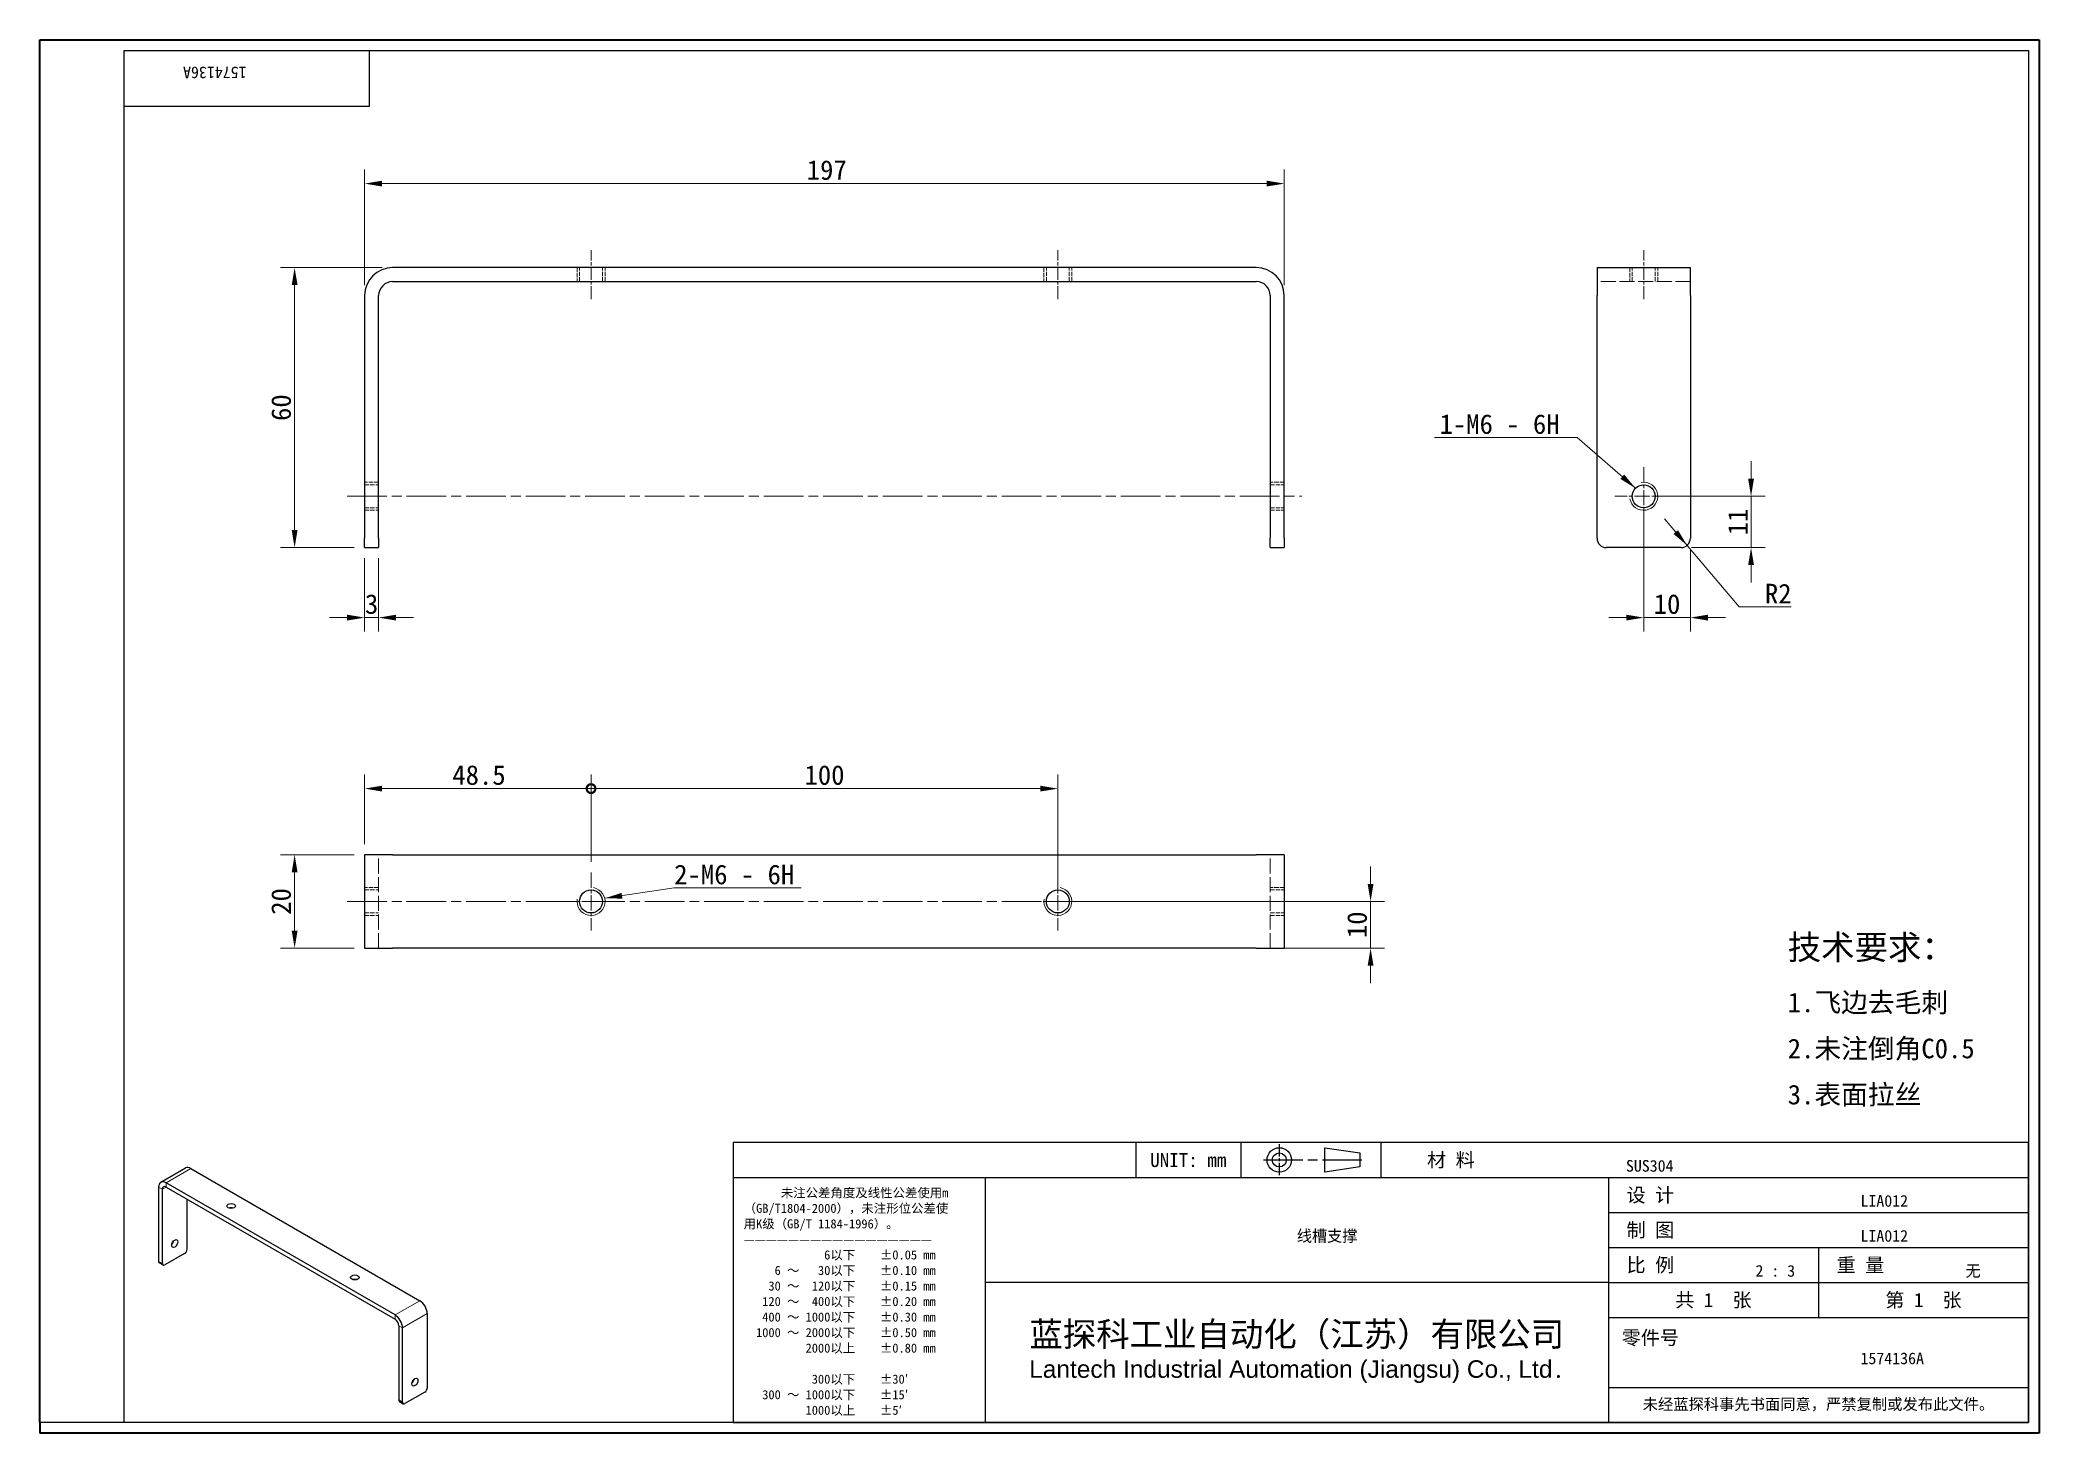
# Model space of a CAD drawing. Header units: millimetres. Extents: x 9 to 437, y 8 to 307.
import ezdxf
from ezdxf.enums import TextEntityAlignment as Align

# ---------------------------------------------------------------- set-up
doc = ezdxf.new("R2018")
doc.units = ezdxf.units.MM
doc.header["$LTSCALE"] = 1.5
doc.linetypes.add('CHAIN', pattern=[0.3543, 0.2362, -0.0295, 0.0591, -0.0295])
doc.linetypes.add('DASHED', pattern=[0.2067, 0.1654, -0.0413])
for name, color, linetype, lineweight in [('1', 7, 'Continuous', 18), ('可见 (ISO)', 7, 'Continuous', 25), ('可见窄的 (ISO)', 7, 'Continuous', 18), ('图框 (ISO)', 7, 'Continuous', 35), ('标题 (ISO)', 7, 'Continuous', 25)]:
    doc.layers.add(name, color=color, linetype=linetype, lineweight=lineweight)
for name, color, linetype, lineweight, true_color in [('中心标记 (ISO)', 1, 'CHAIN', 18, 0xff0000), ('中心线 (ISO)', 1, 'CHAIN', 18, 0xff0000), ('尺寸 (ISO)', 7, 'Continuous', 18, 0x008000), ('符号 (ISO)', 7, 'Continuous', 18, 0x008000), ('隐藏 (ISO)', 5, 'DASHED', 18, 0x0000ff)]:
    doc.layers.add(name, color=color, linetype=linetype, lineweight=lineweight, true_color=true_color)
doc.styles.get("Standard").update_dxf_attribs({"font": 'simfang.ttf'})
doc.styles.add('文本样式164', font='SimSun.ttf')
doc.styles.add('最新国标', font='simfang.ttf')
doc.styles.add('注释文本 (ISO)', font='simfang.ttf')
doc.dimstyles.new('默认 (GB)', dxfattribs={"dimscale": 1.5, "dimtxt": 2.8, "dimasz": 2.5, "dimexe": 2, "dimexo": 1.5, "dimgap": 0.5, "dimtad": 1, "dimtoh": 1, "dimdsep": 46, "dimtxsty": '最新国标', "dimcen": 0.09, "dimdle": 10, "dimclrd": 256, "dimclre": 256, "dimclrt": 256, "dimaunit": 1, "dimadec": 3, "dimazin": 2, "dimtfac": 0.535714, "dimtdec": 3, "dimtmove": 0, "dimatfit": 3, "dimfxl": 0, "dimtolj": 1, "dimlwd": -1, "dimlwe": -1, "dimarcsym": 0})
doc.dimstyles.new('默认 (GB)$7', dxfattribs={"dimscale": 1.5, "dimtxt": 2.8, "dimasz": 2.5, "dimexe": 2, "dimexo": 1.5, "dimgap": 0.5, "dimtad": 1, "dimtoh": 1, "dimdsep": 46, "dimtxsty": '最新国标', "dimcen": 0.09, "dimdle": 10, "dimclrd": 256, "dimclre": 256, "dimclrt": 256, "dimaunit": 1, "dimadec": 3, "dimazin": 2, "dimtfac": 0.535714, "dimtdec": 3, "dimtmove": 0, "dimatfit": 3, "dimfxl": 0, "dimtolj": 1, "dimlwd": -1, "dimlwe": -1, "dimarcsym": 0})

# ---------------------------------------------------------------- blocks, each defined once
blk = doc.blocks.new('图框 最新国标')
at = {"layer": '图框 (ISO)'}
for p, q in [((6, 7), (6, 204.5)), ((6, 204.5), (291.5, 204.5)), ((291.5, 204.5), (291.5, 5.5)), ((6, 7), (6, 5.5)), ((6, 7), (6, 5.5)), ((291.5, 5.5), (6, 5.5))]:
    blk.add_line(p, q, dxfattribs=at)
at = {"layer": '图框 (ISO)', "color": 7, "linetype": 'Continuous', "lineweight": 25}
for p, q in [((18, 203), (290, 203)), ((18, 7), (18, 203)), ((18, 203), (290, 203)), ((53, 203), (53, 195)), ((290, 203), (290, 7)), ((290, 203), (290, 7)), ((53, 195), (18, 195)), ((290, 7), (6, 7)), ((290, 7), (18, 7))]:
    blk.add_line(p, q, dxfattribs=at)
at = {"layer": '图框 (ISO)', "lineweight": 30}
blk.add_attdef('零件代号', text='', height=2.5, rotation=180, dxfattribs=at).set_placement((35.5, 199), align=Align.MIDDLE_CENTER)
blk = doc.blocks.new('标题栏 最新国标')
at = {"layer": '标题 (ISO)'}
for p, q in [((381.98, -183.84), (196.98, -183.84)), ((196.98, -183.84), (196.98, -223.84)), ((254.48, -183.84), (254.48, -188.84)), ((269.48, -183.84), (269.48, -188.84)), ((281.48, -188.09), (281.48, -184.59)), ((281.48, -184.59), (286.48, -185.34)), ((286.48, -185.34), (286.48, -187.34)), ((289.48, -183.84), (289.48, -188.84)), ((381.98, -223.84), (381.98, -183.84)), ((383.48, -183.84), (383.48, -225.34)), ((286.48, -187.34), (281.48, -188.09)), ((196.98, -188.84), (381.98, -188.84)), ((232.98, -188.84), (232.98, -223.84)), ((321.98, -188.84), (321.98, -223.84)), ((321.98, -193.84), (381.98, -193.84)), ((321.98, -198.84), (381.98, -198.84)), ((351.98, -198.84), (351.98, -208.84)), ((321.98, -203.84), (232.98, -203.84)), ((321.98, -203.84), (381.98, -203.84)), ((321.98, -208.84), (381.98, -208.84)), ((321.98, -218.84), (381.98, -218.84)), ((196.98, -223.84), (381.98, -223.84)), ((383.48, -225.34), (196.98, -225.34))]:
    blk.add_line(p, q, dxfattribs=at)
at = {"layer": '标题 (ISO)', "linetype": 'CHAIN', "ltscale": 5.000333}
blk.add_line((274.98, -184.09), (274.98, -188.59), dxfattribs=at)
at = {"layer": '标题 (ISO)', "linetype": 'CHAIN', "ltscale": 15.834605}
blk.add_line((272.73, -186.34), (286.98, -186.34), dxfattribs=at)
at = {"layer": '标题 (ISO)'}
for radius in [1.75, 1]:
    blk.add_circle((274.98, -186.34), radius, dxfattribs=at)
at = {"layer": '1', "style": '文本样式164'}
for s, p in [('UNIT: mm', (261.98, -186.34)), ('材 料', (299.48, -186.34)), ('设 计', (327.98, -191.34)), ('制 图', (327.98, -196.34)), ('比 例', (327.98, -201.34)), ('重 量', (357.98, -201.34)), ('共 1  张', (336.98, -206.34)), ('第 1  张', (366.98, -206.34))]:
    blk.add_text(s, height=2, dxfattribs=at).set_placement(p, align=Align.MIDDLE_CENTER)
at = {"layer": '标题 (ISO)', "style": '注释文本 (ISO)'}
for s, insert, char_height, attachment_point, line_spacing_factor in [('\\fSimSun|b0|i0;{\\H1.3000;      未注公差角度及线性公差使用m\\P}\\fSimSun|b0|i0;{\\H1.3000;（GB/T1804-2000），未注形位公差使\\P}\\fSimSun|b0|i0;{\\H1.3000;用K级（GB/T 1184-1996）。\\P}\\fSimSun|b0|i0;{\\H1.3000;—————————————————\\P}\\fSimSun|b0|i0;{\\H1.3000;             6以下    ±0.05 mm\\P}\\fSimSun|b0|i0;{\\H1.3000;     6 ～   30以下    ±0.10 mm\\P}\\fSimSun|b0|i0;{\\H1.3000;    30 ～  120以下    ±0.15 mm\\P}\\fSimSun|b0|i0;{\\H1.3000;   120 ～  400以下    ±0.20 mm\\P}\\fSimSun|b0|i0;{\\H1.3000;   400 ～ 1000以下    ±0.30 mm\\P}\\fSimSun|b0|i0;{\\H1.3000;  1000 ～ 2000以下    ±0.50 mm\\P}\\fSimSun|b0|i0;{\\H1.3000;          2000以上    ±0.80 mm\\P}\\fSimSun|b0|i0;{\\H1.3000;\\P}\\fSimSun|b0|i0;{\\H1.3000;           300以下    ±30′\\P}\\fSimSun|b0|i0;{\\H1.3000;   300 ～ 1000以下    ±15′\\P}\\fSimSun|b0|i0;{\\H1.3000;          1000以上    ±5′}', (198.48, -206.63), 1.3, 4, 1.023913), ('\\pxsm0.94;\\fMicrosoft YaHei|b0|i0;{\\H3.5000;蓝探科工业自动化（江苏）有限公司\\P}\\fArial|b0|i0;{\\H2.5000;Lantech Industrial Automation (Jiangsu) Co., Ltd}\\fFangSong|b0|i0;{\\H2.5000;.}', (277.48, -213.84), 2, 5, 0.978695)]:
    blk.add_mtext(s, dxfattribs=dict(at, insert=insert, char_height=char_height, attachment_point=attachment_point, line_spacing_factor=line_spacing_factor))
at = {"layer": '标题 (ISO)', "attachment_point": 5, "style": '注释文本 (ISO)'}
for s, insert, char_height in [('\\fFangSong|b0|i0;零件号', (327.98, -211.84), 2), ('\\fSimSun|b0|i0;{\\H1.6000;未经蓝探科事先书面同意，严禁复制或发布此文件。}', (351.98, -221.34), 1.6)]:
    blk.add_mtext(s, dxfattribs=dict(at, insert=insert, char_height=char_height))
at = {"layer": '标题 (ISO)', "lineweight": 30, "flags": 104}
for tag, height, p in [('材料', 2, (324.48, -186.34)), ('设计人', 2, (357.98, -191.34)), ('库存编号', 3.5, (277.48, -196.34)), ('设计人', 2, (357.98, -196.34)), ('视图比例', 2, (342.98, -201.34)), ('质量\\P3;', 2, (372.98, -201.34)), ('零件代号', 3.5, (357.98, -213.84))]:
    blk.add_attdef(tag, text='', height=height, dxfattribs=at).set_placement(p, align=Align.MIDDLE_CENTER)
blk = doc.blocks.new('*D5')
at = {"layer": 'Defpoints', "color": 0, "transparency": 16777216}
for p in [(78.55, 197.97), (81.55, 197.97), (81.55, 182.97)]:
    blk.add_point(p, dxfattribs=at)
at = {"layer": '尺寸 (ISO)', "color": 116, "true_color": 0x00803f, "transparency": 16777216}
for p, q in [((78.55, 195.72), (78.55, 179.97)), ((81.55, 195.72), (81.55, 179.97)), ((74.8, 182.97), (71.05, 182.97)), ((78.55, 182.97), (81.55, 182.97)), ((85.3, 182.97), (89.05, 182.97))]:
    blk.add_line(p, q, dxfattribs=at)
for points in [[(74.8, 183.6), (74.8, 182.35), (78.55, 182.97)], [(85.3, 183.6), (85.3, 182.35), (81.55, 182.97)]]:
    blk.add_solid(points, dxfattribs=at)
at = {"layer": '尺寸 (ISO)', "transparency": 16777216, "insert": (80.05, 185.85), "char_height": 4.2, "attachment_point": 5, "style": '最新国标'}
blk.add_mtext('\\A1;3', dxfattribs=at)
blk = doc.blocks.new('*D6')
at = {"layer": 'Defpoints', "color": 0, "transparency": 16777216}
for p in [(63.55, 257.97), (84.55, 257.97), (78.55, 197.97)]:
    blk.add_point(p, dxfattribs=at)
at = {"layer": '尺寸 (ISO)', "color": 116, "true_color": 0x00803f, "transparency": 16777216}
for p, q in [((82.3, 257.97), (60.55, 257.97)), ((63.55, 201.72), (63.55, 254.22)), ((76.3, 197.97), (60.55, 197.97))]:
    blk.add_line(p, q, dxfattribs=at)
for points in [[(62.93, 254.22), (64.18, 254.22), (63.55, 257.97)], [(62.93, 201.72), (64.18, 201.72), (63.55, 197.97)]]:
    blk.add_solid(points, dxfattribs=at)
at = {"layer": '尺寸 (ISO)', "transparency": 16777216, "insert": (60.68, 227.97), "char_height": 4.2, "attachment_point": 5, "rotation": 90, "style": '最新国标'}
blk.add_mtext('\\A1;60', dxfattribs=at)
blk = doc.blocks.new('*D7')
at = {"layer": 'Defpoints', "color": 0, "transparency": 16777216}
for p in [(275.55, 275.97), (78.55, 251.97), (275.55, 251.97)]:
    blk.add_point(p, dxfattribs=at)
at = {"layer": '尺寸 (ISO)', "color": 116, "true_color": 0x00803f, "transparency": 16777216}
for p, q in [((78.55, 254.22), (78.55, 278.97)), ((275.55, 254.22), (275.55, 278.97)), ((82.3, 275.97), (271.8, 275.97))]:
    blk.add_line(p, q, dxfattribs=at)
for points in [[(82.3, 276.6), (82.3, 275.35), (78.55, 275.97)], [(271.8, 276.6), (271.8, 275.35), (275.55, 275.97)]]:
    blk.add_solid(points, dxfattribs=at)
at = {"layer": '尺寸 (ISO)', "transparency": 16777216, "insert": (177.55, 278.85), "char_height": 4.2, "attachment_point": 5, "style": '最新国标'}
blk.add_mtext('\\A1;197', dxfattribs=at)
blk = doc.blocks.new('*D8')
at = {"layer": 'Defpoints', "color": 0, "transparency": 16777216}
for p in [(78.55, 132.16), (63.55, 112.16), (78.55, 112.16)]:
    blk.add_point(p, dxfattribs=at)
at = {"layer": '尺寸 (ISO)', "color": 116, "true_color": 0x00803f, "transparency": 16777216}
for p, q in [((76.3, 132.16), (60.55, 132.16)), ((63.55, 128.41), (63.55, 115.91)), ((76.3, 112.16), (60.55, 112.16))]:
    blk.add_line(p, q, dxfattribs=at)
for points in [[(62.93, 128.41), (64.18, 128.41), (63.55, 132.16)], [(62.93, 115.91), (64.18, 115.91), (63.55, 112.16)]]:
    blk.add_solid(points, dxfattribs=at)
at = {"layer": '尺寸 (ISO)', "transparency": 16777216, "insert": (60.68, 122.16), "char_height": 4.2, "attachment_point": 5, "rotation": 90, "style": '最新国标'}
blk.add_mtext('\\A1;20', dxfattribs=at)
blk = doc.blocks.new('*D9')
at = {"layer": 'Defpoints', "color": 0, "transparency": 16777216}
for p in [(233.26, 122.16), (269.55, 112.16), (294.05, 112.16)]:
    blk.add_point(p, dxfattribs=at)
at = {"layer": '尺寸 (ISO)', "color": 116, "true_color": 0x00803f, "transparency": 16777216}
for p, q in [((294.05, 125.91), (294.05, 129.66)), ((235.51, 122.16), (297.05, 122.16)), ((294.05, 122.16), (294.05, 118.41)), ((294.05, 118.41), (294.05, 115.91)), ((294.05, 112.16), (294.05, 115.91)), ((271.8, 112.16), (297.05, 112.16)), ((294.05, 108.41), (294.05, 104.66))]:
    blk.add_line(p, q, dxfattribs=at)
for points in [[(293.43, 125.91), (294.68, 125.91), (294.05, 122.16)], [(293.43, 108.41), (294.68, 108.41), (294.05, 112.16)]]:
    blk.add_solid(points, dxfattribs=at)
at = {"layer": '尺寸 (ISO)', "transparency": 16777216, "insert": (291.18, 117.16), "char_height": 4.2, "attachment_point": 5, "rotation": 90, "style": '最新国标'}
blk.add_mtext('\\A1;10', dxfattribs=at)
blk = doc.blocks.new('_DotSmall')
at = {"color": 0, "linetype": 'ByBlock', "const_width": 0.5}
blk.add_lwpolyline([(-0.0625, 0, 1), (0.0625, 0, 1)], format="xyb", close=True, dxfattribs=at)
blk = doc.blocks.new('*D10')
at = {"layer": 'Defpoints', "color": 0, "transparency": 16777216}
for p in [(127.05, 146.33), (78.55, 132.16), (127.05, 128.37)]:
    blk.add_point(p, dxfattribs=at)
at = {"layer": '尺寸 (ISO)', "color": 116, "true_color": 0x00803f, "transparency": 16777216}
for p, q in [((78.55, 134.41), (78.55, 149.33)), ((82.3, 146.33), (127.05, 146.33)), ((127.05, 130.62), (127.05, 149.33))]:
    blk.add_line(p, q, dxfattribs=at)
blk.add_solid([(82.3, 146.96), (82.3, 145.71), (78.55, 146.33)], dxfattribs=at)
at = {"layer": '尺寸 (ISO)', "color": 116, "true_color": 0x00803f, "transparency": 16777216, "xscale": 3.75, "yscale": 3.75, "zscale": 3.75}
blk.add_blockref('_DotSmall', (127.05, 146.33), dxfattribs=at)
at = {"layer": '尺寸 (ISO)', "transparency": 16777216, "insert": (103.05, 149.22), "char_height": 4.2, "attachment_point": 5, "style": '最新国标'}
blk.add_mtext('\\A1;48.5', dxfattribs=at)
blk = doc.blocks.new('*D12')
at = {"layer": 'Defpoints', "color": 0, "transparency": 16777216}
for p in [(227.05, 146.33), (127.05, 128.37), (227.05, 122.16)]:
    blk.add_point(p, dxfattribs=at)
at = {"layer": '尺寸 (ISO)', "color": 116, "true_color": 0x00803f, "transparency": 16777216}
for p, q in [((127.05, 130.62), (127.05, 149.33)), ((127.05, 146.33), (223.3, 146.33)), ((227.05, 124.41), (227.05, 149.33))]:
    blk.add_line(p, q, dxfattribs=at)
blk.add_solid([(223.3, 146.96), (223.3, 145.71), (227.05, 146.33)], dxfattribs=at)
at = {"layer": '尺寸 (ISO)', "color": 116, "true_color": 0x00803f, "transparency": 16777216, "xscale": 3.75, "yscale": 3.75, "zscale": 3.75, "rotation": 180}
blk.add_blockref('_DotSmall', (127.05, 146.33), dxfattribs=at)
at = {"layer": '尺寸 (ISO)', "transparency": 16777216, "insert": (177.07, 149.21), "char_height": 4.2, "attachment_point": 5, "style": '最新国标'}
blk.add_mtext('\\A1;100', dxfattribs=at)
blk = doc.blocks.new('*D13')
at = {"layer": 'Defpoints', "color": 0, "transparency": 16777216}
for p in [(360.56, 199.97), (361.85, 198.45)]:
    blk.add_point(p, dxfattribs=at)
at = {"layer": '尺寸 (ISO)', "color": 116, "true_color": 0x00803f, "transparency": 16777216}
for p, q in [((359.43, 201.31), (357.01, 204.17)), ((360.56, 199.97), (361.85, 198.45)), ((361.85, 198.45), (364.27, 195.58)), ((372.99, 185.27), (364.27, 195.58)), ((384.16, 185.27), (372.99, 185.27))]:
    blk.add_line(p, q, dxfattribs=at)
blk.add_solid([(359.91, 201.71), (358.95, 200.91), (361.85, 198.45)], dxfattribs=at)
at = {"layer": '尺寸 (ISO)', "transparency": 16777216, "insert": (381.38, 188.12), "char_height": 4.2, "attachment_point": 5, "style": '最新国标'}
blk.add_mtext('\\A1;R2', dxfattribs=at)
blk = doc.blocks.new('*D14')
at = {"layer": 'Defpoints', "color": 0, "transparency": 16777216}
for p in [(352.56, 208.97), (360.56, 197.97), (375.56, 197.97)]:
    blk.add_point(p, dxfattribs=at)
at = {"layer": '尺寸 (ISO)', "color": 116, "true_color": 0x00803f, "transparency": 16777216}
for p, q in [((375.56, 212.72), (375.56, 216.47)), ((354.81, 208.97), (378.56, 208.97)), ((375.56, 208.97), (375.56, 205.22)), ((375.56, 205.22), (375.56, 201.72)), ((375.56, 197.97), (375.56, 201.72)), ((362.81, 197.97), (378.56, 197.97)), ((375.56, 194.22), (375.56, 190.47))]:
    blk.add_line(p, q, dxfattribs=at)
for points in [[(374.94, 212.72), (376.19, 212.72), (375.56, 208.97)], [(374.94, 194.22), (376.19, 194.22), (375.56, 197.97)]]:
    blk.add_solid(points, dxfattribs=at)
at = {"layer": '尺寸 (ISO)', "transparency": 16777216, "insert": (372.71, 203.47), "char_height": 4.2, "attachment_point": 5, "rotation": 90, "style": '最新国标'}
blk.add_mtext('\\A1;11', dxfattribs=at)
blk = doc.blocks.new('*D15')
at = {"layer": 'Defpoints', "color": 0, "transparency": 16777216}
for p in [(352.56, 208.97), (362.56, 199.97), (362.56, 182.97)]:
    blk.add_point(p, dxfattribs=at)
at = {"layer": '尺寸 (ISO)', "color": 116, "true_color": 0x00803f, "transparency": 16777216}
for p, q in [((352.56, 206.72), (352.56, 179.97)), ((362.56, 197.72), (362.56, 179.97)), ((348.81, 182.97), (345.06, 182.97)), ((352.56, 182.97), (356.31, 182.97)), ((356.31, 182.97), (358.81, 182.97)), ((362.56, 182.97), (358.81, 182.97)), ((366.31, 182.97), (370.06, 182.97))]:
    blk.add_line(p, q, dxfattribs=at)
for points in [[(348.81, 183.6), (348.81, 182.35), (352.56, 182.97)], [(366.31, 183.6), (366.31, 182.35), (362.56, 182.97)]]:
    blk.add_solid(points, dxfattribs=at)
at = {"layer": '尺寸 (ISO)', "transparency": 16777216, "insert": (357.56, 185.85), "char_height": 4.2, "attachment_point": 5, "style": '最新国标'}
blk.add_mtext('\\A1;10', dxfattribs=at)

msp = doc.modelspace()

# ---------------------------------------------------------------- linework, layer by layer
at = {"layer": '中心标记 (ISO)', "ltscale": 9.198475}
for p, q in [((352.56, 215.183), (352.56, 202.766)), ((358.769, 208.974), (346.352, 208.974)), ((127.052, 128.367), (127.052, 115.95)), ((227.052, 128.367), (227.052, 115.95)), ((133.261, 122.158), (120.844, 122.158)), ((233.261, 122.158), (220.844, 122.158))]:
    msp.add_line(p, q, dxfattribs=at)
at = {"layer": '中心线 (ISO)', "ltscale": 7.778352}
for p, q in [((127.052, 251.224), (127.052, 261.724)), ((227.052, 251.224), (227.052, 261.724)), ((352.56, 251.224), (352.56, 261.724))]:
    msp.add_line(p, q, dxfattribs=at)
at = {"layer": '中心线 (ISO)', "ltscale": 23.990969}
for p, q in [((74.802, 208.974), (279.302, 208.974)), ((74.802, 122.158), (279.302, 122.158))]:
    msp.add_line(p, q, dxfattribs=at)
at = {"layer": '可见 (ISO)'}
for p, q in [((269.552, 257.974), (84.552, 257.974)), ((342.56, 257.974), (362.56, 257.974)), ((342.56, 257.974), (342.56, 251.974)), ((362.56, 251.974), (362.56, 257.974)), ((84.552, 254.974), (269.552, 254.974)), ((78.552, 251.974), (78.552, 199.974)), ((81.552, 199.974), (81.552, 251.974)), ((272.552, 251.974), (272.552, 199.974)), ((275.552, 199.974), (275.552, 251.974)), ((342.56, 199.974), (342.56, 251.974)), ((362.56, 251.974), (362.56, 199.974)), ((78.552, 197.974), (78.552, 199.974)), ((78.552, 197.974), (81.552, 197.974)), ((81.552, 199.974), (81.552, 197.974)), ((272.552, 197.974), (272.552, 199.974)), ((272.552, 197.974), (275.552, 197.974)), ((275.552, 199.974), (275.552, 197.974)), ((360.56, 197.974), (344.56, 197.974)), ((78.552, 132.158), (78.552, 112.158)), ((84.552, 132.158), (78.552, 132.158)), ((84.552, 132.158), (269.552, 132.158)), ((275.552, 132.158), (269.552, 132.158)), ((275.552, 132.158), (275.552, 112.158)), ((78.552, 112.158), (84.552, 112.158)), ((269.552, 112.158), (84.552, 112.158)), ((269.552, 112.158), (275.552, 112.158)), ((34.887, 61.98), (40.191, 65.042)), ((41.316, 64.93), (90.371, 36.608)), ((34.421, 60.95), (34.421, 45.028)), ((35.217, 44.569), (35.217, 60.491)), ((85.068, 33.546), (36.012, 61.869)), ((36.012, 60.95), (85.068, 32.628)), ((40.52, 47.631), (40.52, 58.347)), ((35.372, 44.226), (34.577, 44.685)), ((39.99, 46.712), (35.747, 44.263)), ((85.863, 31.25), (85.863, 15.328)), ((86.659, 14.869), (86.659, 30.791)), ((91.962, 33.853), (91.962, 17.931)), ((86.019, 14.985), (86.814, 14.526)), ((91.432, 17.012), (87.189, 14.563))]:
    msp.add_line(p, q, dxfattribs=at)
for centre in [(352.56, 208.974), (127.052, 122.158), (227.052, 122.158)]:
    msp.add_circle(centre, 2.458, dxfattribs=at)
for centre, radius, start, end in [((84.552, 251.974), 6, 90, 180), ((269.552, 251.974), 6, 0, 90), ((84.552, 251.974), 3, 90, 180), ((269.552, 251.974), 3, 0, 90), ((344.56, 199.974), 2, 180, 270), ((360.56, 199.974), 2, 270, 0)]:
    msp.add_arc(centre, radius, start, end, dxfattribs=at)
for centre, major_axis, start_param, end_param in [((41.316, 63.093), (-1.125, 1.949), 5.4977871, 6.2831853), ((36.012, 60.032), (-1.125, 1.949), 5.4977871, 7.0685835), ((36.012, 60.032), (-0.563, 0.974), 5.4977871, 7.0685835), ((49.934, 55.975), (-0.922, 0), 4.1824768, 5.2423011), ((37.073, 49.315), (0.461, 0.798), 4.1824768, 5.2423011), ((39.99, 47.325), (-0.375, -0.65), 0.7853982, 2.3561945), ((34.952, 45.335), (-0.375, -0.65), 5.4977871, 6.2831853), ((35.747, 44.875), (-0.375, -0.65), 5.4977871, 7.0685835), ((76.45, 40.665), (-0.922, 0), 4.1824768, 5.2423011), ((90.371, 34.771), (1.125, -1.949), 0.7853982, 2.3561945), ((85.068, 31.709), (-1.125, 1.949), 3.9269908, 5.4977871), ((85.068, 31.709), (0.562, -0.974), 0.7853982, 2.3561945), ((88.515, 19.615), (0.461, 0.798), 4.1824768, 5.2423011), ((91.432, 17.625), (-0.375, -0.65), 0.7853982, 2.3561945), ((86.394, 15.635), (-0.375, -0.65), 5.4977871, 6.2831853), ((87.189, 15.175), (-0.375, -0.65), 5.4977871, 7.0685835)]:
    msp.add_ellipse(centre, major_axis=major_axis, ratio=0.5773503, start_param=start_param, end_param=end_param, dxfattribs=at)
for centre, major_axis in [((49.934, 56.893), (-0.922, 0)), ((37.869, 48.856), (-0.461, -0.798)), ((76.45, 41.584), (-0.922, 0)), ((89.311, 19.156), (-0.461, -0.798))]:
    msp.add_ellipse(centre, major_axis=major_axis, ratio=0.5773503, dxfattribs=at)
at = {"layer": '可见窄的 (ISO)'}
for p, q in [((41.316, 64.93), (36.012, 61.869)), ((34.421, 60.95), (35.217, 60.491)), ((35.217, 60.491), (36.012, 60.95)), ((36.012, 61.869), (36.012, 60.95)), ((35.217, 44.569), (34.421, 45.028)), ((90.371, 36.608), (85.068, 33.546)), ((85.068, 33.546), (85.068, 32.628)), ((86.659, 30.791), (85.863, 31.25)), ((91.962, 33.853), (86.659, 30.791)), ((86.659, 14.869), (85.863, 15.328))]:
    msp.add_line(p, q, dxfattribs=at)
for centre, start, end in [((352.56, 208.974), 190, 100), ((127.052, 122.158), 170, 80), ((227.052, 122.158), 170, 80)]:
    msp.add_arc(centre, 3, start, end, dxfattribs=at)
at = {"layer": '隐藏 (ISO)', "ltscale": 3.809293}
for p, q in [((124.052, 257.974), (124.052, 254.974)), ((124.594, 254.974), (124.594, 257.974)), ((129.511, 254.974), (129.511, 257.974)), ((130.052, 254.974), (130.052, 257.974)), ((224.052, 257.974), (224.052, 254.974)), ((224.594, 254.974), (224.594, 257.974)), ((229.511, 254.974), (229.511, 257.974)), ((230.052, 254.974), (230.052, 257.974)), ((349.56, 257.974), (349.56, 254.974)), ((350.102, 254.974), (350.102, 257.974)), ((355.019, 254.974), (355.019, 257.974)), ((355.56, 254.974), (355.56, 257.974)), ((81.552, 211.974), (78.552, 211.974)), ((78.552, 211.433), (81.552, 211.433)), ((275.552, 211.974), (272.552, 211.974)), ((272.552, 211.433), (275.552, 211.433)), ((78.552, 206.516), (81.552, 206.516)), ((78.552, 205.974), (81.552, 205.974)), ((272.552, 206.516), (275.552, 206.516)), ((272.552, 205.974), (275.552, 205.974)), ((81.552, 125.158), (78.552, 125.158)), ((78.552, 124.617), (81.552, 124.617)), ((275.552, 125.158), (272.552, 125.158)), ((272.552, 124.617), (275.552, 124.617)), ((78.552, 119.7), (81.552, 119.7)), ((78.552, 119.158), (81.552, 119.158)), ((272.552, 119.7), (275.552, 119.7)), ((272.552, 119.158), (275.552, 119.158))]:
    msp.add_line(p, q, dxfattribs=at)
at = {"layer": '隐藏 (ISO)', "ltscale": 12.901145}
for p, q in [((362.56, 254.974), (342.56, 254.974)), ((81.552, 112.158), (81.552, 132.158)), ((272.552, 112.158), (272.552, 132.158))]:
    msp.add_line(p, q, dxfattribs=at)

# ---------------------------------------------------------------- block references
ref = msp.add_blockref('图框 最新国标', (0, 0), dxfattribs=dict(xscale=1.5, yscale=1.5, zscale=1.5))
lines = msp.add_mtext('1574136A', dxfattribs={"layer": '图框 (ISO)', "insert": (53.25, 298.5), "char_height": 2.5, "attachment_point": 1, "rotation": 180})
ref.add_attrib('零件代号', '', (53.25, 298.5)).embed_mtext(lines)
ref = msp.add_blockref('标题栏 最新国标', (-137.974, 346.266), dxfattribs=dict(xscale=1.5, yscale=1.5, zscale=1.5))
lines = msp.add_mtext('1574136A', dxfattribs={"layer": '标题 (ISO)', "insert": (399, 25.5), "char_height": 2.5, "attachment_point": 1})
ref.add_attrib('零件代号', '', (399, 25.5), dxfattribs={"flags": 104}).embed_mtext(lines)
lines = msp.add_mtext('线槽支撑', dxfattribs={"layer": '标题 (ISO)', "insert": (278.25, 51.75), "char_height": 2.5, "attachment_point": 1})
ref.add_attrib('库存编号', '', (278.25, 51.75), dxfattribs={"flags": 104}).embed_mtext(lines)
lines = msp.add_mtext('无', dxfattribs={"layer": '标题 (ISO)', "insert": (421.5, 44.25), "char_height": 2.5, "attachment_point": 1})
ref.add_attrib('质量\\P3;', '', (421.5, 44.25), dxfattribs={"flags": 104}).embed_mtext(lines)
lines = msp.add_mtext('2 : 3', dxfattribs={"layer": '标题 (ISO)', "insert": (376.5, 44.25), "char_height": 2.5, "attachment_point": 1})
ref.add_attrib('视图比例', '', (376.5, 44.25), dxfattribs={"flags": 104}).embed_mtext(lines)
lines = msp.add_mtext('LIA012', dxfattribs={"layer": '标题 (ISO)', "insert": (399, 59.25), "char_height": 2.5, "attachment_point": 1})
ref.add_attrib('设计人', '', (399, 59.25), dxfattribs={"flags": 104}).embed_mtext(lines)
lines = msp.add_mtext('LIA012', dxfattribs={"layer": '标题 (ISO)', "insert": (399, 51.75), "char_height": 2.5, "attachment_point": 1})
ref.add_attrib('设计人', '', (399, 51.75), dxfattribs={"flags": 104}).embed_mtext(lines)
lines = msp.add_mtext('SUS304', dxfattribs={"layer": '标题 (ISO)', "insert": (348.75, 66.75), "char_height": 2.5, "attachment_point": 1})
ref.add_attrib('材料', '', (348.75, 66.75), dxfattribs={"flags": 104}).embed_mtext(lines)

# ---------------------------------------------------------------- texts
at = {"layer": '符号 (ISO)'}
for s, insert, char_height, width, attachment_point, line_spacing_factor, style in [('1-M6 - 6H', (334.546, 222.281), 4.2, 28.57768, 9, 0.49, '最新国标'), ('2-M6 - 6H', (144.87, 125.763), 4.2, 28.57768, 7, 0.49, '最新国标'), ('\\pxsm1.41;\\fFangSong|b0|i0;{\\H5.2500;技术要求：}\\fFangSong|b0|i0;{\\H4.2000;\\P}\\fFangSong|b0|i0;{\\H4.2000;1.飞边去毛刺\\P}\\fFangSong|b0|i0;{\\H4.2000;2.未注倒角C0.5\\P}\\fFangSong|b0|i0;{\\H4.2000;3.表面拉丝\\P}', (383.412, 96.587), 3, 44.01403, 4, 1.305367, '注释文本 (ISO)')]:
    msp.add_mtext(s, dxfattribs=dict(at, insert=insert, char_height=char_height, width=width, attachment_point=attachment_point, line_spacing_factor=line_spacing_factor, style=style))

# ---------------------------------------------------------------- dimensions: what is measured, and where the dimension line sits
at = {"layer": '尺寸 (ISO)', "color": 116, "true_color": 0x00803f}
for base, p1, p2, angle, override, picture, middle in [((275.552, 275.974), (78.552, 251.974), (275.552, 251.974), 180, {"dimgap": 0.5, "dimtoh": 0, "dimdec": 2, "dimtol": 0, "dimlim": 0, "dimtp": 0, "dimtm": 0, "dimtdec": 3, "dimtofl": 0, "dimatfit": 1}, '*D7', (177.552, 275.974)), ((63.552, 257.974), (78.552, 197.974), (84.552, 257.974), 270, {"dimgap": 0.5, "dimtoh": 0, "dimdec": 2, "dimtol": 0, "dimlim": 0, "dimtp": 0, "dimtm": 0, "dimtdec": 3, "dimtofl": 0, "dimatfit": 1}, '*D6', (63.552, 227.974)), ((375.56, 197.974), (352.56, 208.974), (360.56, 197.974), 90, {"dimgap": 0.5, "dimtoh": 0, "dimdec": 2, "dimtol": 0, "dimlim": 0, "dimtp": 0, "dimtm": 0, "dimtdec": 3, "dimtofl": 0}, '*D14', (375.56, 203.474)), ((362.56, 182.974), (352.56, 208.974), (362.56, 199.974), 180, {"dimgap": 0.5, "dimtoh": 0, "dimdec": 2, "dimtol": 0, "dimlim": 0, "dimtp": 0, "dimtm": 0, "dimtdec": 3, "dimtofl": 0}, '*D15', (357.56, 182.974)), ((81.552, 182.974), (78.552, 197.974), (81.552, 197.974), 180, {"dimgap": 0.5, "dimtoh": 0, "dimdec": 2, "dimtol": 0, "dimlim": 0, "dimtp": 0, "dimtm": 0, "dimtdec": 3, "dimtofl": 1, "dimatfit": 1}, '*D5', (80.052, 182.974)), ((127.052, 146.333), (78.552, 132.158), (127.052, 128.367), 180, {"dimgap": 0.5, "dimtoh": 0, "dimdec": 2, "dimblk2": 'DotSmall', "dimsah": 1, "dimdle": 0, "dimtol": 0, "dimlim": 0, "dimtp": 0, "dimtm": 0, "dimtdec": 3, "dimtofl": 0, "dimatfit": 1}, '*D10', (103.052, 146.333)), ((227.052, 146.333), (127.052, 128.367), (227.052, 122.158), 180, {"dimgap": 0.5, "dimtoh": 0, "dimdec": 2, "dimblk1": 'DotSmall', "dimsah": 1, "dimdle": 0, "dimtol": 0, "dimlim": 0, "dimtp": 0, "dimtm": 0, "dimtdec": 3, "dimtofl": 0, "dimatfit": 1}, '*D12', (177.067, 146.333)), ((63.552, 112.158), (78.552, 132.158), (78.552, 112.158), 90, {"dimgap": 0.5, "dimtoh": 0, "dimdec": 2, "dimtol": 0, "dimlim": 0, "dimtp": 0, "dimtm": 0, "dimtdec": 3, "dimtofl": 0, "dimatfit": 1}, '*D8', (63.552, 122.158)), ((294.052, 112.158), (233.261, 122.158), (269.552, 112.158), 90, {"dimgap": 0.5, "dimtoh": 0, "dimdec": 2, "dimtol": 0, "dimlim": 0, "dimtp": 0, "dimtm": 0, "dimtdec": 3, "dimtofl": 0}, '*D9', (294.052, 117.158))]:
    dim = msp.add_linear_dim(base=base, p1=p1, p2=p2, angle=angle, dimstyle='默认 (GB)', override=override, dxfattribs=at)
    dim.commit()
    dim.dimension.update_dxf_attribs({"geometry": picture, "text_midpoint": middle, "dimtype": 160})
dim = msp.add_radius_dim(center=(360.56, 199.974), mpoint=(361.851, 198.447), dimstyle='默认 (GB)', override={"dimgap": 0.5, "dimtih": 1, "dimdec": 2, "dimlfac": 1, "dimcen": 0, "dimtol": 0, "dimlim": 0, "dimtp": 0, "dimtm": 0, "dimtdec": 3}, dxfattribs=at)
dim.commit()
dim.dimension.update_dxf_attribs({"geometry": '*D13', "text_midpoint": (381.38, 185.272), "dimtype": 164})

# ---------------------------------------------------------------- leaders
at = {"layer": '符号 (ISO)', "annotation_type": 0, "has_hookline": 1}
for points, hookline_direction, text_width in [([(350.807, 210.698), (338.296, 221.581), (334.546, 221.581)], 1, 26.832), ([(129.977, 122.823), (144.87, 125.063)], 0, 27.216)]:
    msp.add_leader(points, dimstyle='默认 (GB)$7', override={"dimgap": 0, "dimtad": 1}, dxfattribs=dict(at, hookline_direction=hookline_direction, text_width=text_width))

doc.saveas('drawing.dxf')
